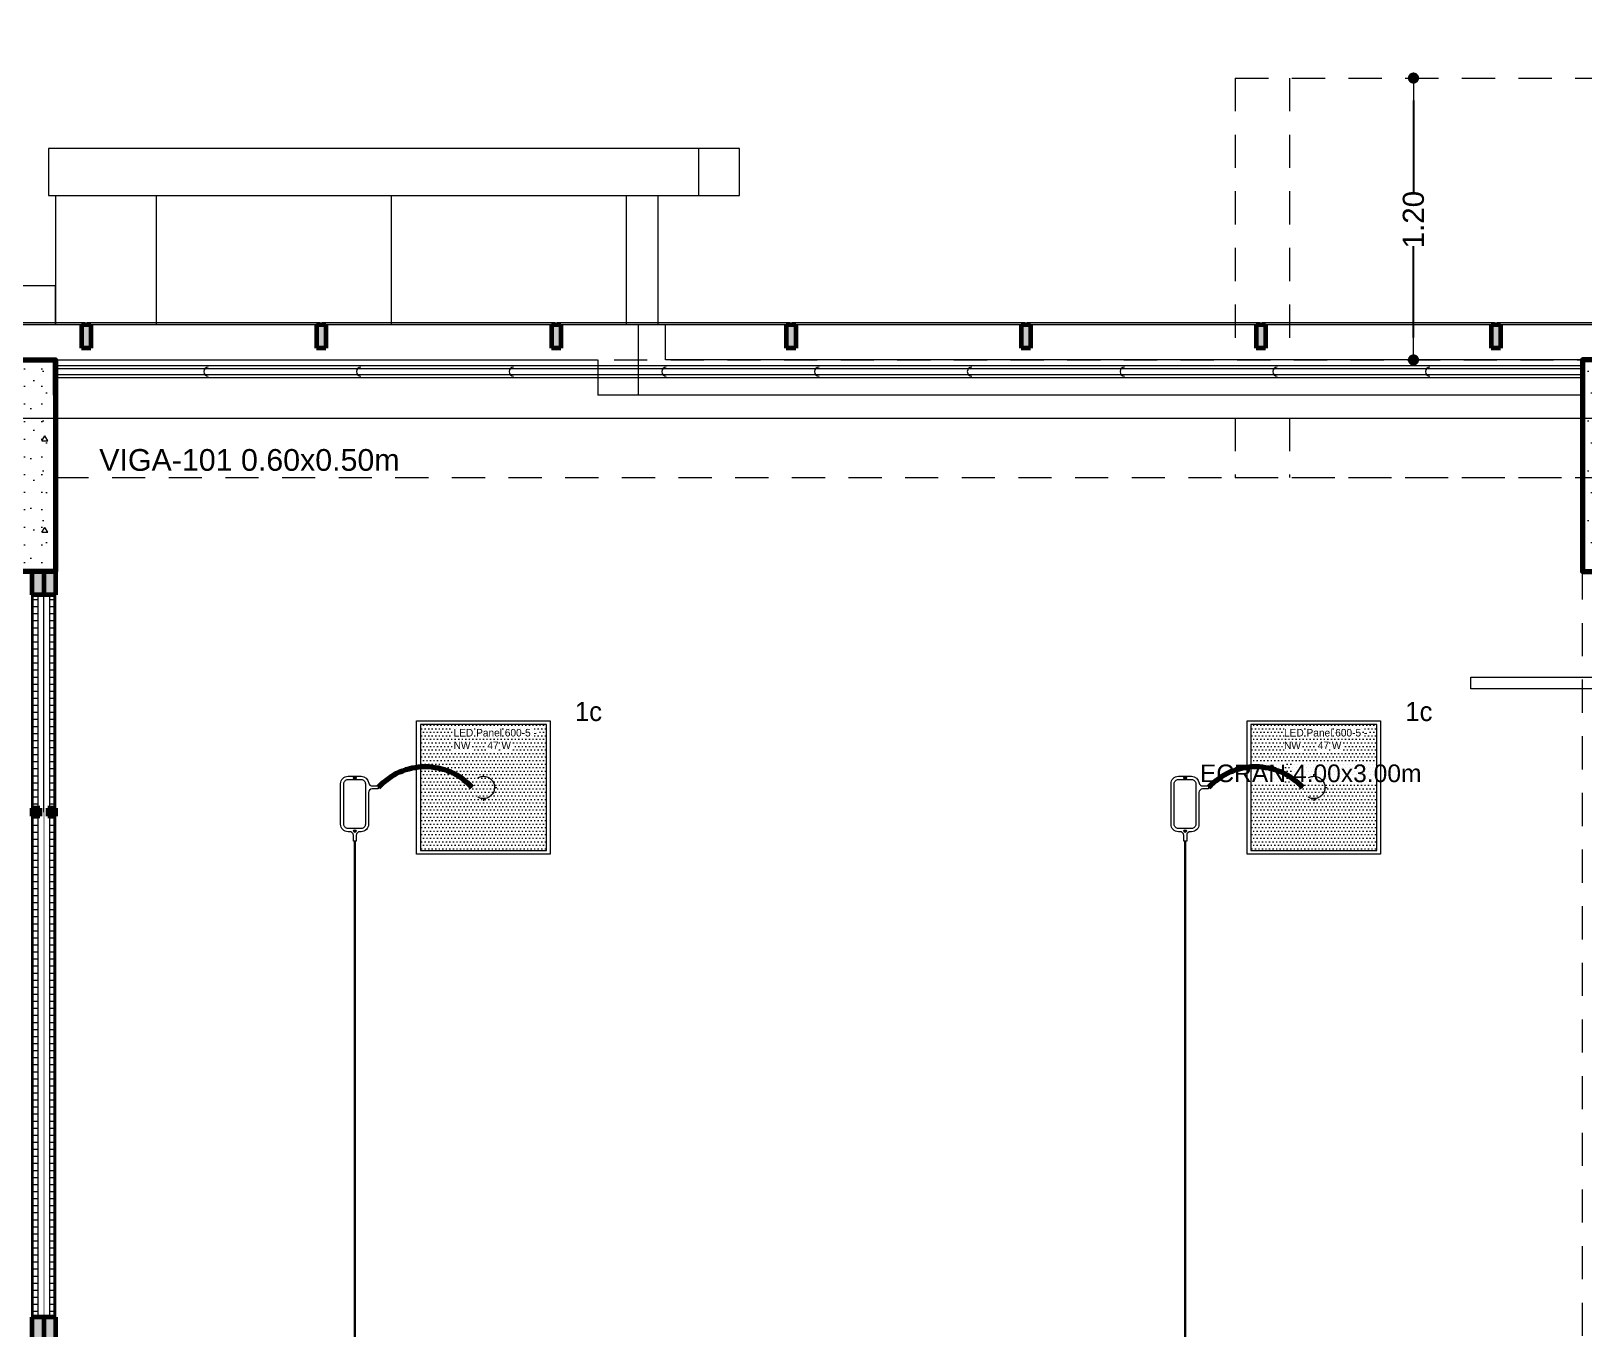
# Model space of a CAD drawing. Header units: inches. Extents: x -38 to 5698, y -33 to 92.
# Drawn here: x 393.47 to 400.08, y 35.77 to 41.3 of the extents above; entities that cross this region are included whole.
import ezdxf
from ezdxf.lldxf.tags import DXFTag

# ---------------------------------------------------------------- set-up
doc = ezdxf.new("R2010")
doc.units = ezdxf.units.IN
doc.header["$MEASUREMENT"] = 0
doc.set_wipeout_variables(frame=1)
doc.header["$PDMODE"] = 1
for name, pattern in [('CONTINUA', [0]), ('DASHED', [0.75, 0.5, -0.25]), ('Hidden Line', [0.195611, 0.141111, -0.0545]), ('HIDDEN2', [0.1875, 0.125, -0.0625]), ('Línea Oculta', [0.195611, 0.141111, -0.0545]), ('Punto & Raya', [0.65, 0.5, -0.075, 0, -0.075]), ('Wipeout_Contour', [1, 0, -1])]:
    doc.linetypes.add(name, pattern=pattern)
for name, color, linetype, lineweight in [('00_IE_Luminarias', 6, 'Continuous', 30), ('ALUMBRADO_CONDUIT', 30, 'CONDUIT1', 30), ('CABLEADO EXT.', 3, 'PVCSUBT', 30), ('Luminarias', 5, 'Continuous', 20), ('Simb_Alumbrado', 140, 'CONTINUA', 30)]:
    doc.layers.add(name, color=color, linetype=linetype, lineweight=lineweight)
for name, color, linetype in [('02 _ ARQ _ ALB _ Ejes Generales', 7, 'Continuous'), ('02 _ ARQ _ ALB _ Muros Interiores', 7, 'Continuous'), ('02 _ ARQ _ EQP _ Mobiliario interior', 7, 'Continuous'), ('02 _ ARQ _ ZON _ Espacio.3D', 7, 'Continuous'), ('08 _ STR _ EXT _ 06 Columnas', 7, 'Continuous'), ('08 _ STR _ EXT _ 07 Losa Aligerada', 7, 'Continuous'), ('08 _ STR _ EXT _ 08 Placas Inclinadas', 7, 'Continuous'), ('08 _ STR _ EXT _ 09 Vigas', 7, 'Continuous'), ('Acabado - Muros', 7, 'Continuous'), ('Dibujo 2D - General', 7, 'Continuous'), ('Estructura - 04 MURO', 7, 'Continuous'), ('Interior - Escaleras & Barandillas', 7, 'Continuous'), ('Notas - Etiquetas', 251, 'Continuous')]:
    doc.layers.add(name, color=color, linetype=linetype)
doc.styles.add('Estilo_Generado_3', font='arial.ttf')
doc.styles.add('Estilo_Generado_4', font='swisse.ttf')
doc.styles.add('{18b73a54-fa43-428c-adcb-c1c7bbdf2c84}', font='Simplex.shx')
tags = doc.linetypes.add('CONDUIT', pattern='A,1.5,-0.210535,["con",{18b73a54-fa43-428c-adcb-c1c7bbdf2c84},S=0.2,R=0,X=0,Y=-0.065594],-0.702384', length=2.412919).pattern_tags.tags
tags[6] = DXFTag(74, 10)
tags = doc.linetypes.add('CONDUIT1', pattern='A,1,-0.19772,["con",{18b73a54-fa43-428c-adcb-c1c7bbdf2c84},S=0.2,R=0,X=0,Y=-0.065594],-0.593642', length=1.791362).pattern_tags.tags
tags[6] = DXFTag(74, 10)
tags = doc.linetypes.add('PVCSUBT', pattern='A,0.6,-0.3,0.6,-0.075691,["PVC",Standard,S=0.2,R=0,X=0,Y=-0.093724],-0.621005', length=2.196696).pattern_tags.tags
tags[10] = DXFTag(74, 10)
doc.dimstyles.new('Estilo_Generado__19', dxfattribs={"dimtxt": 0.09, "dimasz": 0.095, "dimexe": 0.18, "dimexo": 0.0625, "dimgap": 0, "dimtad": 3, "dimzin": 0, "dimdsep": 46, "dimtxsty": 'Estilo_Generado_3', "dimblk": 'ARROWHEAD_11', "dimblk1": 'ARROWHEAD_11', "dimblk2": 'ARROWHEAD_11', "dimcen": 0.09, "dimse1": 1, "dimse2": 1, "dimclrd": 175, "dimclre": 175, "dimclrt": 175, "dimadec": 0, "dimazin": 0, "dimtfac": 1, "dimtdec": 4, "dimtmove": 0, "dimatfit": 3, "dimfxl": 1, "dimtolj": 1, "dimtzin": 0, "dimarcsym": 0})
pattern_1 = [(0, (370.00005, 6e-09), (0, 0.3897114), [0.024375, -0.200625]), (0, (370.11255, 0.19486), (0, 0.3897114), [0.024375, -0.200625]), (60, (370.00005, 6e-09), (-0.3375, 0.1948557), [0.024375, -0.200625]), (60, (370.22505, 6e-09), (-0.3375, 0.1948557), [0.024375, -0.200625]), (120, (370.02442, 6e-09), (0.3375, 0.1948557), [0.024375, -0.200625]), (120, (370.24942, 6e-09), (0.3375, 0.1948557), [0.024375, -0.200625]), (0, (370.00005, 0.0375), (0, 0.075), [0, -0.075, 0, -0.1125]), (45, (370.03755, 0.0375), (-0.05303301, 0.05303301), [0, -0.05625, 0, -0.09375])]
pattern_2 = [(0, (370.000046, 6e-09), (0, 0.030000001), [])]

# ---------------------------------------------------------------- blocks, each defined once
blk = doc.blocks.new('ARROWHEAD_11')
at = {"color": 0, "linetype": 'Continuous', "lineweight": 0}
blk.add_line((0, 0), (-1, 0), dxfattribs=at)
at = {"color": 0, "linetype": 'Continuous', "lineweight": 0, "const_width": 0.25, "flags": 128}
blk.add_lwpolyline([(-0.125, 0, 1), (0.125, 0, 1)], format="xyb", close=True, dxfattribs=at)
blk = doc.blocks.new('*D303')
at = {"color": 175, "linetype": 'Continuous', "lineweight": -2, "transparency": 16777216}
for p, q in [((399.3502, 41.005), (399.3502, 40.6097)), ((399.3502, 39.995), (399.3502, 40.3847))]:
    blk.add_line(p, q, dxfattribs=at)
at = {"layer": 'Defpoints', "color": 0, "linetype": 'Continuous', "lineweight": 40, "transparency": 16777216}
for p in [(398.5919, 41.1), (399.3502, 39.9), (400.07, 39.9)]:
    blk.add_point(p, dxfattribs=at)
at = {"color": 175, "linetype": 'Continuous', "lineweight": -2, "transparency": 16777216, "xscale": 0.095, "yscale": 0.095, "zscale": 0.095}
for p, rotation in [((399.3502, 41.1), 90), ((399.3502, 39.9), 270)]:
    blk.add_blockref('ARROWHEAD_11', p, dxfattribs=dict(at, rotation=rotation))
at = {"color": 175, "linetype": 'Continuous', "lineweight": 13, "transparency": 16777216, "insert": (399.3502, 40.4972), "char_height": 0.09, "attachment_point": 5, "rotation": 90, "style": 'Estilo_Generado_3'}
blk.add_mtext('\\A1;1.20', dxfattribs=at)
blk = doc.blocks.new('*U270')
at = {"layer": 'Luminarias', "linetype": 'DASHED', "lineweight": 0, "ltscale": 0.05}
blk.add_lwpolyline([(0, -0.0045), (0, 0.0045)], dxfattribs=at)
blk = doc.blocks.new('*U271')
at = {"color": 0, "linetype": 'ByBlock', "lineweight": -2, "transparency": 16777216}
for p, rotation in [((-0.05, 0), 90), ((0, -0.05), 180), ((0.05, 0), 269.9999999999999)]:
    blk.add_blockref('*U270', p, dxfattribs=dict(at, rotation=rotation))
blk.add_blockref('*U270', (0, 0.05), dxfattribs=at)
blk = doc.blocks.new('PANEL LED 50W')
at = {"layer": 'Luminarias'}
h = blk.add_hatch(dxfattribs=at)
h.set_pattern_fill('DOTS', color=4, scale=0.009097)
h.set_pattern_definition([(0, (0, -2e-14), (0.0072206, 0.01444116), [0, -0.01444116])])
h.paths.add_polyline_path([(-0.2574, -0.2574), (0.2574, -0.2574), (0.2574, 0.2574), (-0.2574, 0.2574)])
h.paths.add_polyline_path([(-0.1296, 0.0974), (0.1849, 0.0974), (0.1849, 0.2469), (-0.1296, 0.2469)], flags=24)
at = {"layer": 'Luminarias', "color": 4, "lineweight": 0}
for points in [[(-0.2729, 0.2729), (0.2729, 0.2729), (0.2729, -0.2729), (-0.2729, -0.2729)], [(-0.2574, -0.2574), (0.2574, -0.2574), (0.2574, 0.2574), (-0.2574, 0.2574)]]:
    blk.add_lwpolyline(points, close=True, dxfattribs=at)
at = {"layer": 'Luminarias', "color": 4, "linetype": 'DASHED', "lineweight": 0, "ltscale": 0.01}
blk.add_circle((0, 0), 0.0455, dxfattribs=at)
at = {"color": 4}
blk.add_blockref('*U271', (0, 0), dxfattribs=at)
at = {"layer": 'Luminarias', "color": 4, "insert": (-0.1218, 0.2392), "char_height": 0.030929, "width": 0.382855, "attachment_point": 1}
blk.add_mtext('{\\Ftxt|c0;LED Panel 600-5 - NW      47 W}', dxfattribs=at)
blk = doc.blocks.new('lumin 47')
at = {"layer": 'ALUMBRADO_CONDUIT', "xscale": 1.041283452965173, "yscale": 1.041283452965173, "zscale": 1.041283452965173}
blk.add_blockref('PANEL LED 50W', (-76.251, 24.2433), dxfattribs=at)
blk = doc.blocks.new('CAJA OVAL TIPO L')
at = {"layer": 'Simb_Alumbrado', "lineweight": 13}
blk.add_lwpolyline([(-0.0491, -0.079), (-0.0491, -0.0343, -0.380413), (-0.0258, -0.0088), (-0.0258, -0.0088, 0.341426), (-0.0164, 0.0033), (-0.0164, 0.0236), (-0.0063, 0.0236), (-0.0063, 0.0033, 0.414214), (0.0063, -0.0092), (0.1138, -0.0092, -0.414214), (0.1388, -0.0343), (0.1388, -0.0382, 0.414214), (0.1513, -0.0508), (0.1716, -0.0508), (0.1716, -0.0609), (0.1513, -0.0609, 0.414214), (0.1388, -0.0734), (0.1388, -0.079, -0.414214), (0.1138, -0.104), (-0.0241, -0.104, -0.414214), (-0.0491, -0.079, 0.414214)], format="xyb", dxfattribs=at)
for points in [[(-0.0439, -0.0514), (-0.0439, -0.0602)], [(0.1367, -0.0514), (0.1367, -0.0602)], [(-0.0483, -0.0558), (-0.0395, -0.0558)], [(0.1323, -0.0558), (0.1411, -0.0558)]]:
    blk.add_lwpolyline(points, dxfattribs=at)
blk.add_lwpolyline([(-0.0241, -0.0199), (0.1138, -0.0199, -0.414214), (0.1282, -0.0343), (0.1282, -0.079, -0.414214), (0.1138, -0.0934), (-0.0241, -0.0934, -0.414214), (-0.0384, -0.079), (-0.0384, -0.0343, -0.414214)], format="xyb", close=True, dxfattribs=at)
for centre in [(-0.0439, -0.0558), (0.1367, -0.0558)]:
    blk.add_circle(centre, 0.00438, dxfattribs=at)

msp = doc.modelspace()

# ---------------------------------------------------------------- hatches: boundary and pattern name
at = {"layer": 'Acabado - Muros', "linetype": 'Continuous', "lineweight": 9}
for points in [[(397.6957, 40.06), (396.7057, 40.06), (396.7057, 40.05), (397.6957, 40.05)], [(398.6957, 40.06), (397.7057, 40.06), (397.7057, 40.05), (398.6957, 40.05)], [(399.6957, 40.06), (398.7057, 40.06), (398.7057, 40.05), (399.6957, 40.05)], [(400.4106, 40.06), (399.7057, 40.06), (399.7057, 40.05), (400.4106, 40.05)]]:
    msp.add_hatch(color=250, dxfattribs=at).paths.add_polyline_path(points)
at = {"layer": 'Acabado - Muros', "linetype": 'Continuous', "lineweight": 0}
for points in [[(396.7207, 39.95), (396.7207, 40.05), (396.6807, 40.05), (396.6807, 39.95)], [(397.7207, 39.95), (397.7207, 40.05), (397.6807, 40.05), (397.6807, 39.95)], [(398.7207, 39.95), (398.7207, 40.05), (398.6807, 40.05), (398.6807, 39.95)], [(399.7207, 39.95), (399.7207, 40.05), (399.6807, 40.05), (399.6807, 39.95)]]:
    msp.add_hatch(color=254, dxfattribs=at).paths.add_polyline_path(points)

# ---------------------------------------------------------------- linework, layer by layer
at = {"layer": '02 _ ARQ _ ALB _ Ejes Generales', "color": 251, "linetype": 'Punto & Raya', "lineweight": 13}
msp.add_line((425.57, 39.65), (374.8454, 39.65), dxfattribs=at)
at = {"layer": '02 _ ARQ _ EQP _ Mobiliario interior', "color": 175, "linetype": 'Continuous', "lineweight": 13, "flags": 128}
msp.add_lwpolyline([(403.5948, 38.4996), (399.5948, 38.4993), (399.5948, 38.5493), (403.5948, 38.5496)], close=True, dxfattribs=at)
at = {"layer": '02 _ ARQ _ ZON _ Espacio.3D', "color": 254, "linetype": 'Continuous', "lineweight": 0, "flags": 128}
for points in [[(390.02, 29.75), (393.07, 29.75), (393.07, 30.8002), (393.5201, 30.8001), (393.5201, 39), (393.07, 39), (393.07, 39.4), (392.67, 39.4), (392.67, 39.7678), (386.9699, 39.7678), (386.9699, 39.4), (386.57, 39.4), (386.5699, 39), (386.0699, 39), (386.0699, 39.9), (381.27, 39.9), (381.2701, 39.4), (379.57, 39.4), (379.57, 37.7), (379.22, 37.7), (379.22, 33.67), (378.37, 33.67), (378.37, 29.7)], [(400.57, 39), (400.07, 39), (400.07, 39.65), (393.57, 39.65), (393.57, 30.2), (394.17, 30.1999), (394.17, 29.7499), (400.07, 29.75), (400.07, 30.6), (400.57, 30.6)]]:
    msp.add_lwpolyline(points, dxfattribs=at)
at = {"layer": '08 _ STR _ EXT _ 08 Placas Inclinadas', "color": 251, "linetype": 'Línea Oculta', "lineweight": 13}
msp.add_line((398.8228, 41.1), (398.8228, 39.4), dxfattribs=at)
at = {"layer": '08 _ STR _ EXT _ 08 Placas Inclinadas', "color": 251, "linetype": 'Línea Oculta', "lineweight": 13, "flags": 128}
for points in [[(398.5919, 41.1), (400.4394, 41.1)], [(398.5919, 41.1), (398.5919, 39.4)], [(398.5919, 39.4), (400.4394, 39.4)]]:
    msp.add_lwpolyline(points, dxfattribs=at)
at = {"layer": '08 _ STR _ EXT _ 09 Vigas', "color": 251, "linetype": 'Hidden Line', "lineweight": 13}
for p, q in [((393.57, 30.2), (393.57, 39.4)), ((393.57, 39.4), (400.07, 39.4)), ((400.07, 30.2), (400.07, 39.4))]:
    msp.add_line(p, q, dxfattribs=at)
at = {"layer": 'Acabado - Muros', "color": 7, "linetype": 'Continuous', "lineweight": 60}
for p, q in [((396.7207, 40.05), (396.6807, 40.05)), ((396.6807, 40.05), (396.6807, 39.95)), ((396.7207, 40.05), (396.7207, 39.95)), ((397.7207, 40.05), (397.6807, 40.05)), ((397.6807, 40.05), (397.6807, 39.95)), ((397.7207, 40.05), (397.7207, 39.95)), ((398.6807, 40.05), (398.6807, 39.95)), ((398.7207, 40.05), (398.6807, 40.05)), ((398.7207, 40.05), (398.7207, 39.95)), ((399.6807, 40.05), (399.6807, 39.95)), ((399.7207, 40.05), (399.6807, 40.05)), ((399.7207, 40.05), (399.7207, 39.95)), ((396.7207, 39.95), (396.6807, 39.95)), ((397.7207, 39.95), (397.6807, 39.95)), ((398.7207, 39.95), (398.6807, 39.95)), ((399.7207, 39.95), (399.6807, 39.95)), ((393.57, 39), (393.47, 39))]:
    msp.add_line(p, q, dxfattribs=at)
at = {"layer": 'Acabado - Muros', "color": 7, "linetype": 'Continuous', "lineweight": 13, "flags": 128}
for points in [[(397.6957, 40.06), (397.6957, 40.05), (396.7057, 40.05), (396.7057, 40.06)], [(398.6957, 40.06), (398.6957, 40.05), (397.7057, 40.05), (397.7057, 40.06)], [(399.6957, 40.06), (399.6957, 40.05), (398.7057, 40.05), (398.7057, 40.06)], [(400.4106, 40.06), (400.4106, 40.05), (399.7057, 40.05), (399.7057, 40.06)]]:
    msp.add_lwpolyline(points, close=True, dxfattribs=at)
at = {"layer": 'ALUMBRADO_CONDUIT', "color": 30, "lineweight": 30, "ltscale": 0.4, "true_color": 0xf26722}
for p, q in [((394.8443, 37.8506), (394.8443, 34.8978)), ((398.3787, 37.8506), (398.3787, 34.8978))]:
    msp.add_line(p, q, dxfattribs=at)
at = {"layer": 'CABLEADO EXT.', "color": 3, "lineweight": 80}
for centre in [(395.1441, 37.8946), (398.6785, 37.8946)]:
    msp.add_arc(centre, 0.2729, 42.80002, 137.19998, dxfattribs=at)
at = {"layer": 'Estructura - 04 MURO', "color": 7, "linetype": 'Continuous', "lineweight": 13}
msp.add_line((393.57, 39.75), (393.57, 39.75), dxfattribs=at)

# ---------------------------------------------------------------- block references
for p in [(471.6426, 13.8367), (475.1771, 13.8367)]:
    msp.add_blockref('lumin 47', p)
at = {"layer": 'ALUMBRADO_CONDUIT', "linetype": 'CONDUIT', "lineweight": 30, "xscale": 1.253906979044094, "yscale": 1.253906979044094, "zscale": 1.253906979044094, "rotation": 270}
for p in [(394.9143, 38.0658), (398.4487, 38.0658)]:
    msp.add_blockref('CAJA OVAL TIPO L', p, dxfattribs=at)

# ---------------------------------------------------------------- texts
at = {"layer": '00_IE_Luminarias', "color": 6, "linetype": 'HIDDEN2'}
for p in [(395.781, 38.3627), (399.3155, 38.3627)]:
    msp.add_text('1c', height=0.08174, dxfattribs=at).set_placement(p)
at = {"layer": 'Notas - Etiquetas', "color": 8, "linetype": 'Continuous', "lineweight": 13, "insert": (393.7565, 39.4267), "char_height": 0.0925, "attachment_point": 7, "style": 'Estilo_Generado_4'}
msp.add_mtext('\\A1;{\\pql;\\fSwis721 Ex BT|b0|i0|c0|p34;VIGA-101\\fSwis721 Ex BT|b0|i0|c0|p34; \\fSwis721 Ex BT|b0|i0|c0|p34;0.60\\fSwis721 Ex BT|b0|i0|c0|p34;x\\fSwis721 Ex BT|b0|i0|c0|p34;0.50\\fSwis721 Ex BT|b0|i0|c0|p34;m}', dxfattribs=at)
at = {"layer": 'Notas - Etiquetas', "color": 8, "linetype": 'Continuous', "lineweight": 35, "insert": (398.4412, 38.1396), "char_height": 0.075, "attachment_point": 4, "style": 'Estilo_Generado_4'}
msp.add_mtext('\\A1;{\\pql;\\fSwis721 Ex BT|b0|i0|c0|p34;ECRAN 4.00x3.00m}', dxfattribs=at)

# ---------------------------------------------------------------- wipeouts: each hides what was drawn before it
at = {"color": 254, "linetype": 'Wipeout_Contour', "lineweight": 0, "ltscale": 12965.354702}
msp.add_wipeout([(396.1353, 40.6), (393.57, 40.6), (393.57, 39.9), (396.1353, 39.9)], dxfattribs=at).dxf.layer = 'Dibujo 2D - General'

# ---------------------------------------------------------------- next in the draw order: hatches: boundary and pattern name
at = {"layer": 'Dibujo 2D - General', "linetype": 'Continuous', "lineweight": 13}
h = msp.add_hatch(dxfattribs=at)
h.set_pattern_fill('CEMENTO_PULIDO_Y_BRUÑADO_FA', color=251, style=0, pattern_type=2)
h.set_pattern_definition([(0, (370, 6e-09), (0, 1), []), (90, (370, 6e-09), (-1, 0), [])])
h.paths.add_polyline_path([(396.1353, 40.6), (393.57, 40.6), (393.57, 39.9), (396.1353, 39.9)])

# ---------------------------------------------------------------- next in the draw order: linework, layer by layer
at = {"layer": '08 _ STR _ EXT _ 07 Losa Aligerada', "color": 254, "linetype": 'Continuous', "lineweight": 18, "flags": 128}
msp.add_lwpolyline([(401.2188, 39.9), (396.1353, 39.9), (396.1353, 40.6), (396.4817, 40.6), (396.4817, 40.8), (393.57, 40.8), (393.57, 39.9), (392.5701, 39.9), (392.5701, 43), (387.0701, 43), (387.0701, 39.9), (386.0699, 39.9), (386.0699, 40.8), (381.1201, 40.8), (381.1201, 40.95), (378.0201, 40.95), (378.0201, 37.85), (379.07, 37.85), (379.07, 33.82), (378.17, 33.82), (378.17, 6.3)], dxfattribs=at)
at = {"layer": 'Dibujo 2D - General', "color": 251, "linetype": 'Continuous', "lineweight": 13, "flags": 128}
msp.add_lwpolyline([(396.1353, 40.6), (393.57, 40.6), (393.57, 39.9), (396.1353, 39.9)], close=True, dxfattribs=at)

# ---------------------------------------------------------------- next in the draw order: wipeouts: each hides what was drawn before it
at = {"color": 254, "linetype": 'Wipeout_Contour', "lineweight": 0, "ltscale": 9728.22595}
msp.add_wipeout([(396.0516, 40.05), (396.0516, 39.99), (396.1671, 40.05)], dxfattribs=at).dxf.layer = '02 _ ARQ _ ALB _ Muros Interiores'
at = {"color": 254, "linetype": 'Wipeout_Contour', "lineweight": 0, "ltscale": 12974.790648}
msp.add_wipeout([(396.1671, 39.75), (398.2671, 39.75), (398.2671, 39.9), (396.1671, 39.9)], dxfattribs=at).dxf.layer = '02 _ ARQ _ ALB _ Muros Interiores'
at = {"color": 254, "linetype": 'Wipeout_Contour', "lineweight": 0, "ltscale": 9729.082625}
msp.add_wipeout([(396.3085, 40.8), (396.3085, 40.7571), (396.4817, 40.8)], dxfattribs=at).dxf.layer = '08 _ STR _ EXT _ 08 Placas Inclinadas'
at = {"color": 254, "linetype": 'Wipeout_Contour', "lineweight": 0, "ltscale": 12957.903041}
msp.add_wipeout([(393.57, 40.216), (392.42, 40.216), (392.42, 39.9749), (393.4624, 39.9749)], dxfattribs=at).dxf.layer = '08 _ STR _ EXT _ 08 Placas Inclinadas'
at = {"color": 254, "linetype": 'Wipeout_Contour', "lineweight": 0, "ltscale": 19440.288181}
msp.add_wipeout([(393.52, 37.9748), (393.52, 35.8248), (393.57, 35.8248), (393.57, 37.9583), (393.537, 37.9583), (393.537, 37.9748)], dxfattribs=at).dxf.layer = 'Acabado - Muros'

# ---------------------------------------------------------------- next in the draw order: linework, layer by layer
at = {"layer": 'Interior - Escaleras & Barandillas', "color": 161, "linetype": 'Continuous', "lineweight": 13, "flags": 128}
for points in [[(396.82, 39.8688, 1), (396.82, 39.8313)], [(397.47, 39.8688, 1), (397.47, 39.8313)], [(398.12, 39.8688, 1), (398.12, 39.8313)]]:
    msp.add_lwpolyline(points, format="xyb", dxfattribs=at)

# ---------------------------------------------------------------- next in the draw order: wipeouts: each hides what was drawn before it
at = {"color": 254, "linetype": 'Wipeout_Contour', "lineweight": 0, "ltscale": 12982.59599}
msp.add_wipeout([(398.2671, 39.75), (400.07, 39.75), (400.07, 39.9), (398.2671, 39.9)], dxfattribs=at).dxf.layer = '02 _ ARQ _ ALB _ Muros Interiores'
at = {"color": 254, "linetype": 'Wipeout_Contour', "lineweight": 0, "ltscale": 12969.941687}
msp.add_wipeout([(395.6734, 40.6), (396.3085, 40.7571), (396.3085, 40.8), (395.6734, 40.8)], dxfattribs=at).dxf.layer = '08 _ STR _ EXT _ 08 Placas Inclinadas'
at = {"color": 254, "linetype": 'Wipeout_Contour', "lineweight": 0, "ltscale": 9719.512145}
msp.add_wipeout([(393.57, 40.216), (393.429, 39.9), (393.57, 39.9)], dxfattribs=at).dxf.layer = '08 _ STR _ EXT _ 08 Placas Inclinadas'
at = {"color": 254, "linetype": 'Wipeout_Contour', "lineweight": 0, "ltscale": 19440.337085}
msp.add_wipeout([(393.52, 38.9), (393.52, 37.9748), (393.537, 37.9748), (393.537, 37.9913), (393.57, 37.9913), (393.57, 38.9)], dxfattribs=at).dxf.layer = 'Acabado - Muros'

# ---------------------------------------------------------------- next in the draw order: hatches: boundary and pattern name
at = {"layer": '08 _ STR _ EXT _ 06 Columnas', "linetype": 'Continuous', "lineweight": 9}
h = msp.add_hatch(dxfattribs=at)
h.set_pattern_fill('HORMIGÓN_EN_MASA_0002', style=0, pattern_type=2)
h.set_pattern_definition(pattern_1)
h.paths.add_polyline_path([(400.4394, 39.9), (400.07, 39.9), (400.07, 39), (400.57, 39), (400.57, 39.4), (400.97, 39.4), (400.97, 39.9), (400.6704, 39.9), (400.6704, 39.4), (400.4394, 39.4)])

# ---------------------------------------------------------------- next in the draw order: linework, layer by layer
at = {"layer": '08 _ STR _ EXT _ 06 Columnas', "color": 7, "linetype": 'Continuous', "lineweight": 80, "flags": 128}
msp.add_lwpolyline([(400.4394, 39.9), (400.07, 39.9), (400.07, 39), (400.57, 39), (400.57, 39.4), (400.97, 39.4), (400.97, 39.9), (400.6704, 39.9)], dxfattribs=at)
at = {"layer": '08 _ STR _ EXT _ 08 Placas Inclinadas', "color": 7, "linetype": 'Continuous', "lineweight": 13}
msp.add_line((393.57, 40.216), (386.0699, 40.216), dxfattribs=at)
at = {"layer": '08 _ STR _ EXT _ 08 Placas Inclinadas', "color": 7, "linetype": 'Continuous', "lineweight": 13, "flags": 128}
msp.add_lwpolyline([(393.57, 40.05), (393.57, 40.216)], dxfattribs=at)
at = {"layer": 'Acabado - Muros', "color": 251, "linetype": 'Continuous', "lineweight": 13, "flags": 128}
for points in [[(393.57, 37.9913), (393.57, 38.9)], [(393.52, 35.8248), (393.52, 37.9748)], [(393.57, 35.8248), (393.57, 37.9583)]]:
    msp.add_lwpolyline(points, dxfattribs=at)
at = {"layer": 'Estructura - 04 MURO', "color": 7, "linetype": 'Continuous', "lineweight": 80}
msp.add_line((393.57, 39.75), (393.57, 39.9), dxfattribs=at)
at = {"layer": 'Interior - Escaleras & Barandillas', "color": 161, "linetype": 'Continuous', "lineweight": 13, "flags": 128}
for points in [[(398.77, 39.8688, 1), (398.77, 39.8313)], [(399.42, 39.8688, 1), (399.42, 39.8313)]]:
    msp.add_lwpolyline(points, format="xyb", dxfattribs=at)

# ---------------------------------------------------------------- next in the draw order: dimensions: what is measured, and where the dimension line sits
at = {"color": 175, "linetype": 'Continuous', "lineweight": 13}
dim = msp.add_linear_dim(base=(399.3502, 39.9), p1=(398.5919, 41.1), p2=(400.07, 39.9), angle=270, dimstyle='Estilo_Generado__19', dxfattribs=at)
dim.commit()
dim.dimension.update_dxf_attribs({"geometry": '*D303', "text_midpoint": (399.3502, 40.4972), "dimtype": 160, "text_rotation": 90})

# ---------------------------------------------------------------- next in the draw order: wipeouts: each hides what was drawn before it
at = {"color": 254, "linetype": 'Wipeout_Contour', "lineweight": 0, "ltscale": 12971.543078}
msp.add_wipeout([(396.4817, 40.6), (396.4817, 40.8), (396.3085, 40.7571), (396.3085, 40.6)], dxfattribs=at).dxf.layer = '08 _ STR _ EXT _ 08 Placas Inclinadas'

# ---------------------------------------------------------------- next in the draw order: linework, layer by layer
at = {"layer": '08 _ STR _ EXT _ 08 Placas Inclinadas', "color": 7, "linetype": 'Continuous', "lineweight": 13, "flags": 128}
msp.add_lwpolyline([(396.4817, 40.6), (396.4817, 40.8)], dxfattribs=at)

# ---------------------------------------------------------------- next in the draw order: wipeouts: each hides what was drawn before it
at = {"color": 254, "linetype": 'Wipeout_Contour', "lineweight": 0, "ltscale": 12964.82729}
msp.add_wipeout([(395.8784, 40.05), (393.57, 40.05), (393.57, 39.9), (395.8784, 39.9)], dxfattribs=at).dxf.layer = '02 _ ARQ _ ALB _ Muros Interiores'
at = {"color": 254, "linetype": 'Wipeout_Contour', "lineweight": 0, "ltscale": 9727.256887}
msp.add_wipeout([(396.3085, 40.6), (396.3085, 40.7571), (395.6734, 40.6)], dxfattribs=at).dxf.layer = '08 _ STR _ EXT _ 08 Placas Inclinadas'
at = {"color": 254, "linetype": 'Wipeout_Contour', "lineweight": 0, "ltscale": 12960.005332}
msp.add_wipeout([(393.565, 37.9583), (393.545, 37.9583), (393.545, 35.8248), (393.565, 35.8248)], dxfattribs=at).dxf.layer = 'Acabado - Muros'

# ---------------------------------------------------------------- next in the draw order: hatches: boundary and pattern name
at = {"layer": '08 _ STR _ EXT _ 06 Columnas', "linetype": 'Continuous', "lineweight": 9}
h = msp.add_hatch(dxfattribs=at)
h.set_pattern_fill('HORMIGÓN_EN_MASA_0002', style=0, pattern_type=2)
h.set_pattern_definition(pattern_1)
h.paths.add_polyline_path([(392.67, 39.9), (392.67, 39.4), (393.07, 39.4), (393.07, 39), (393.57, 39), (393.57, 39.9)])
at = {"layer": 'Acabado - Muros', "linetype": 'Continuous', "lineweight": 9}
for points in [[(393.6957, 40.06), (392.7057, 40.06), (392.7057, 40.05), (393.6957, 40.05)], [(394.6957, 40.06), (393.7057, 40.06), (393.7057, 40.05), (394.6957, 40.05)], [(395.6957, 40.06), (394.7057, 40.06), (394.7057, 40.05), (395.6957, 40.05)]]:
    msp.add_hatch(color=250, dxfattribs=at).paths.add_polyline_path(points)
at = {"layer": 'Acabado - Muros', "linetype": 'Continuous', "lineweight": 0}
for points in [[(393.7207, 39.95), (393.7207, 40.05), (393.6807, 40.05), (393.6807, 39.95)], [(394.7207, 39.95), (394.7207, 40.05), (394.6807, 40.05), (394.6807, 39.95)], [(395.7207, 39.95), (395.7207, 40.05), (395.6807, 40.05), (395.6807, 39.95)], [(393.52, 35.8248), (393.52, 35.7248), (393.57, 35.7248), (393.57, 35.8248)]]:
    msp.add_hatch(color=254, dxfattribs=at).paths.add_polyline_path(points)
h = msp.add_hatch(dxfattribs=at)
h.set_pattern_fill('CONTRACHAPADO_0002', color=254, style=0, pattern_type=2)
h.set_pattern_definition(pattern_2)
h.paths.add_polyline_path([(393.565, 37.9583), (393.545, 37.9583), (393.545, 35.8248), (393.565, 35.8248)])

# ---------------------------------------------------------------- next in the draw order: linework, layer by layer
at = {"layer": '02 _ ARQ _ ALB _ Muros Interiores', "color": 7, "linetype": 'Continuous', "lineweight": 13, "flags": 128}
msp.add_lwpolyline([(393.57, 39.9), (395.8784, 39.9)], dxfattribs=at)
at = {"layer": '08 _ STR _ EXT _ 06 Columnas', "color": 7, "linetype": 'Continuous', "lineweight": 80, "flags": 128}
msp.add_lwpolyline([(392.67, 39.9), (393.57, 39.9), (393.57, 39), (393.07, 39), (393.07, 39.4), (392.67, 39.4)], close=True, dxfattribs=at)
at = {"layer": '08 _ STR _ EXT _ 08 Placas Inclinadas', "color": 7, "linetype": 'Continuous', "lineweight": 13}
msp.add_line((396.3085, 40.6), (396.3085, 40.8), dxfattribs=at)
at = {"layer": 'Acabado - Muros', "color": 7, "linetype": 'Continuous', "lineweight": 60}
for p, q in [((393.7207, 40.05), (393.6807, 40.05)), ((393.6807, 40.05), (393.6807, 39.95)), ((393.7207, 40.05), (393.7207, 39.95)), ((394.7207, 40.05), (394.6807, 40.05)), ((394.6807, 40.05), (394.6807, 39.95)), ((394.7207, 40.05), (394.7207, 39.95)), ((395.6807, 40.05), (395.6807, 39.95)), ((395.7207, 40.05), (395.6807, 40.05)), ((395.7207, 40.05), (395.7207, 39.95)), ((393.7207, 39.95), (393.6807, 39.95)), ((394.7207, 39.95), (394.6807, 39.95)), ((395.7207, 39.95), (395.6807, 39.95)), ((393.52, 35.8248), (393.52, 35.7248)), ((393.57, 35.8248), (393.57, 35.7248))]:
    msp.add_line(p, q, dxfattribs=at)
at = {"layer": 'Acabado - Muros', "color": 7, "linetype": 'Continuous', "lineweight": 13, "flags": 128}
for points in [[(393.6957, 40.06), (393.6957, 40.05), (392.7057, 40.05), (392.7057, 40.06)], [(394.6957, 40.06), (394.6957, 40.05), (393.7057, 40.05), (393.7057, 40.06)], [(395.6957, 40.06), (395.6957, 40.05), (394.7057, 40.05), (394.7057, 40.06)], [(393.565, 37.9583), (393.545, 37.9583), (393.545, 35.8248), (393.565, 35.8248)]]:
    msp.add_lwpolyline(points, close=True, dxfattribs=at)
at = {"layer": 'Interior - Escaleras & Barandillas', "color": 161, "linetype": 'Continuous', "lineweight": 13, "flags": 128}
for points in [[(394.22, 39.8688, 1), (394.22, 39.8313)], [(394.87, 39.8688, 1), (394.87, 39.8313)], [(395.52, 39.8688, 1), (395.52, 39.8313)]]:
    msp.add_lwpolyline(points, format="xyb", dxfattribs=at)

# ---------------------------------------------------------------- next in the draw order: wipeouts: each hides what was drawn before it
at = {"color": 254, "linetype": 'Wipeout_Contour', "lineweight": 0, "ltscale": 12964.395618}
msp.add_wipeout([(395.6734, 40.8), (393.5411, 40.8), (393.5411, 40.6), (395.6734, 40.6)], dxfattribs=at).dxf.layer = '08 _ STR _ EXT _ 08 Placas Inclinadas'

# ---------------------------------------------------------------- next in the draw order: linework, layer by layer
at = {"layer": '08 _ STR _ EXT _ 08 Placas Inclinadas', "color": 7, "linetype": 'Continuous', "lineweight": 13}
msp.add_line((396.4817, 40.8), (393.5411, 40.8), dxfattribs=at)
at = {"layer": '08 _ STR _ EXT _ 08 Placas Inclinadas', "color": 7, "linetype": 'Continuous', "lineweight": 13, "flags": 128}
for points in [[(393.5411, 40.8), (393.5411, 40.6)], [(393.5411, 40.6), (396.4817, 40.6)]]:
    msp.add_lwpolyline(points, dxfattribs=at)

# ---------------------------------------------------------------- next in the draw order: wipeouts: each hides what was drawn before it
at = {"color": 254, "linetype": 'Wipeout_Contour', "lineweight": 0, "ltscale": 12969.798521}
msp.add_wipeout([(395.8784, 39.9), (396.0516, 39.99), (396.0516, 40.05), (395.8784, 40.05)], dxfattribs=at).dxf.layer = '02 _ ARQ _ ALB _ Muros Interiores'
at = {"color": 254, "linetype": 'Wipeout_Contour', "lineweight": 0, "ltscale": 12960.077036}
msp.add_wipeout([(393.565, 38.9), (393.545, 38.9), (393.545, 37.9913), (393.565, 37.9913)], dxfattribs=at).dxf.layer = 'Acabado - Muros'

# ---------------------------------------------------------------- next in the draw order: hatches: boundary and pattern name
at = {"layer": 'Acabado - Muros', "linetype": 'Continuous', "lineweight": 0}
for points in [[(393.57, 38.9), (393.57, 39), (393.52, 39), (393.52, 38.9)], [(393.537, 37.9913), (393.537, 37.9583), (393.57, 37.9583), (393.57, 37.9913)]]:
    msp.add_hatch(color=254, dxfattribs=at).paths.add_polyline_path(points)
h = msp.add_hatch(dxfattribs=at)
h.set_pattern_fill('CONTRACHAPADO_0002', color=254, style=0, pattern_type=2)
h.set_pattern_definition(pattern_2)
h.paths.add_polyline_path([(393.565, 38.9), (393.545, 38.9), (393.545, 37.9913), (393.565, 37.9913)])

# ---------------------------------------------------------------- next in the draw order: linework, layer by layer
at = {"layer": 'Acabado - Muros', "color": 7, "linetype": 'Continuous', "lineweight": 60}
for p, q in [((393.57, 39), (393.57, 38.9)), ((393.537, 37.9913), (393.537, 37.9583)), ((393.57, 37.9913), (393.537, 37.9913)), ((393.57, 37.9583), (393.537, 37.9583)), ((393.57, 37.9913), (393.57, 37.9583))]:
    msp.add_line(p, q, dxfattribs=at)
at = {"layer": 'Acabado - Muros', "color": 7, "linetype": 'Continuous', "lineweight": 13, "flags": 128}
msp.add_lwpolyline([(393.565, 38.9), (393.545, 38.9), (393.545, 37.9913), (393.565, 37.9913)], close=True, dxfattribs=at)

# ---------------------------------------------------------------- next in the draw order: wipeouts: each hides what was drawn before it
at = {"color": 254, "linetype": 'Wipeout_Contour', "lineweight": 0, "ltscale": 12970.360446}
msp.add_wipeout([(396.1671, 39.75), (396.1671, 40.05), (396.0516, 39.99), (396.0516, 39.75)], dxfattribs=at).dxf.layer = '02 _ ARQ _ ALB _ Muros Interiores'

# ---------------------------------------------------------------- next in the draw order: hatches: boundary and pattern name
at = {"layer": 'Acabado - Muros', "linetype": 'Continuous', "lineweight": 9}
msp.add_hatch(color=250, dxfattribs=at).paths.add_polyline_path([(396.6957, 40.06), (395.7057, 40.06), (395.7057, 40.05), (396.6957, 40.05)])

# ---------------------------------------------------------------- next in the draw order: linework, layer by layer
at = {"layer": '02 _ ARQ _ ALB _ Muros Interiores', "color": 7, "linetype": 'Continuous', "lineweight": 13}
for p, q in [((396.1671, 40.05), (393.57, 40.05)), ((400.07, 39.9), (396.1671, 39.9))]:
    msp.add_line(p, q, dxfattribs=at)
at = {"layer": '02 _ ARQ _ ALB _ Muros Interiores', "color": 7, "linetype": 'Continuous', "lineweight": 13, "flags": 128}
msp.add_lwpolyline([(396.1671, 39.9), (396.1671, 40.05)], dxfattribs=at)
at = {"layer": 'Acabado - Muros', "color": 7, "linetype": 'Continuous', "lineweight": 13, "flags": 128}
msp.add_lwpolyline([(396.6957, 40.06), (396.6957, 40.05), (395.7057, 40.05), (395.7057, 40.06)], close=True, dxfattribs=at)
at = {"layer": 'Interior - Escaleras & Barandillas', "color": 161, "linetype": 'Continuous', "lineweight": 13, "flags": 128}
msp.add_lwpolyline([(396.17, 39.8688, 1), (396.17, 39.8313)], format="xyb", dxfattribs=at)

# ---------------------------------------------------------------- next in the draw order: wipeouts: each hides what was drawn before it
at = {"color": 254, "linetype": 'Wipeout_Contour', "lineweight": 0, "ltscale": 12969.782667}
msp.add_wipeout([(395.8784, 39.9), (395.8784, 39.75), (396.0516, 39.75), (396.0516, 39.9)], dxfattribs=at).dxf.layer = '02 _ ARQ _ ALB _ Muros Interiores'
at = {"color": 254, "linetype": 'Wipeout_Contour', "lineweight": 0, "ltscale": 19439.380254}
msp.add_wipeout([(393.47, 37.9583), (393.47, 35.8248), (393.52, 35.8248), (393.52, 37.9748), (393.503, 37.9748), (393.503, 37.9583)], dxfattribs=at).dxf.layer = 'Acabado - Muros'

# ---------------------------------------------------------------- next in the draw order: linework, layer by layer
at = {"layer": '02 _ ARQ _ ALB _ Muros Interiores', "color": 7, "linetype": 'Continuous', "lineweight": 13}
msp.add_line((400.07, 39.75), (395.8784, 39.75), dxfattribs=at)
at = {"layer": 'Interior - Escaleras & Barandillas', "color": 161, "linetype": 'Continuous', "lineweight": 13, "flags": 128}
for points in [[(400.07, 39.8625), (393.57, 39.8625)], [(393.57, 39.8375), (400.07, 39.8375)]]:
    msp.add_lwpolyline(points, dxfattribs=at)

# ---------------------------------------------------------------- next in the draw order: wipeouts: each hides what was drawn before it
at = {"color": 254, "linetype": 'Wipeout_Contour', "lineweight": 0, "ltscale": 9726.921341}
msp.add_wipeout([(396.0516, 39.99), (395.8784, 39.9), (396.0516, 39.9)], dxfattribs=at).dxf.layer = '02 _ ARQ _ ALB _ Muros Interiores'
at = {"color": 254, "linetype": 'Wipeout_Contour', "lineweight": 0, "ltscale": 19439.429126}
msp.add_wipeout([(393.47, 38.9), (393.47, 37.9913), (393.503, 37.9913), (393.503, 37.9748), (393.52, 37.9748), (393.52, 38.9)], dxfattribs=at).dxf.layer = 'Acabado - Muros'

# ---------------------------------------------------------------- next in the draw order: linework, layer by layer
at = {"layer": '02 _ ARQ _ ALB _ Muros Interiores', "color": 7, "linetype": 'Continuous', "lineweight": 13}
msp.add_line((396.0516, 39.75), (396.0516, 40.05), dxfattribs=at)
at = {"layer": '02 _ ARQ _ ALB _ Muros Interiores', "color": 7, "linetype": 'Continuous', "lineweight": 13, "flags": 128}
msp.add_lwpolyline([(395.8784, 39.9), (395.8784, 39.75)], dxfattribs=at)
at = {"layer": '08 _ STR _ EXT _ 09 Vigas', "color": 251, "linetype": 'Hidden Line', "lineweight": 13}
msp.add_line((379.07, 39.9), (421.57, 39.9), dxfattribs=at)
at = {"layer": 'Acabado - Muros', "color": 251, "linetype": 'Continuous', "lineweight": 13, "flags": 128}
for points in [[(393.47, 37.9913), (393.47, 38.9)], [(393.52, 37.9748), (393.52, 38.9)], [(393.47, 35.8248), (393.47, 37.9583)]]:
    msp.add_lwpolyline(points, dxfattribs=at)
at = {"layer": 'Interior - Escaleras & Barandillas', "color": 161, "linetype": 'Continuous', "lineweight": 13, "flags": 128}
msp.add_lwpolyline([(393.57, 39.875), (393.57, 39.825), (400.07, 39.825), (400.07, 39.875)], close=True, dxfattribs=at)

# ---------------------------------------------------------------- next in the draw order: wipeouts: each hides what was drawn before it
at = {"color": 254, "linetype": 'Wipeout_Contour', "lineweight": 0, "ltscale": 12959.797055}
msp.add_wipeout([(393.475, 38.9), (393.475, 37.9913), (393.495, 37.9913), (393.495, 38.9)], dxfattribs=at).dxf.layer = 'Acabado - Muros'

# ---------------------------------------------------------------- next in the draw order: hatches: boundary and pattern name
at = {"layer": 'Acabado - Muros', "linetype": 'Continuous', "lineweight": 0}
msp.add_hatch(color=254, dxfattribs=at).paths.add_polyline_path([(393.47, 38.9), (393.52, 38.9), (393.52, 39), (393.47, 39)])
h = msp.add_hatch(dxfattribs=at)
h.set_pattern_fill('CONTRACHAPADO_0002', color=254, style=0, pattern_type=2)
h.set_pattern_definition(pattern_2)
h.paths.add_polyline_path([(393.475, 38.9), (393.475, 37.9913), (393.495, 37.9913), (393.495, 38.9)])

# ---------------------------------------------------------------- next in the draw order: linework, layer by layer
at = {"layer": 'Acabado - Muros', "color": 7, "linetype": 'Continuous', "lineweight": 60}
for p, q in [((393.47, 39), (393.47, 38.9)), ((393.52, 39), (393.52, 38.9)), ((393.57, 38.9), (393.47, 38.9))]:
    msp.add_line(p, q, dxfattribs=at)
at = {"layer": 'Acabado - Muros', "color": 7, "linetype": 'Continuous', "lineweight": 13, "flags": 128}
msp.add_lwpolyline([(393.475, 38.9), (393.495, 38.9), (393.495, 37.9913), (393.475, 37.9913)], close=True, dxfattribs=at)

# ---------------------------------------------------------------- next in the draw order: wipeouts: each hides what was drawn before it
at = {"color": 254, "linetype": 'Wipeout_Contour', "lineweight": 0, "ltscale": 12959.72535}
msp.add_wipeout([(393.475, 37.9583), (393.475, 35.8248), (393.495, 35.8248), (393.495, 37.9583)], dxfattribs=at).dxf.layer = 'Acabado - Muros'

# ---------------------------------------------------------------- next in the draw order: hatches: boundary and pattern name
at = {"layer": 'Acabado - Muros', "linetype": 'Continuous', "lineweight": 0}
for points in [[(393.503, 37.9913), (393.47, 37.9913), (393.47, 37.9583), (393.503, 37.9583)], [(393.52, 35.8248), (393.47, 35.8248), (393.47, 35.7248), (393.52, 35.7248)]]:
    msp.add_hatch(color=254, dxfattribs=at).paths.add_polyline_path(points)
h = msp.add_hatch(dxfattribs=at)
h.set_pattern_fill('CONTRACHAPADO_0002', color=254, style=0, pattern_type=2)
h.set_pattern_definition(pattern_2)
h.paths.add_polyline_path([(393.475, 37.9583), (393.475, 35.8248), (393.495, 35.8248), (393.495, 37.9583)])

# ---------------------------------------------------------------- next in the draw order: linework, layer by layer
at = {"layer": 'Acabado - Muros', "color": 7, "linetype": 'Continuous', "lineweight": 60}
for p, q in [((393.47, 37.9913), (393.47, 37.9583)), ((393.503, 37.9913), (393.47, 37.9913)), ((393.503, 37.9583), (393.47, 37.9583)), ((393.503, 37.9913), (393.503, 37.9583)), ((393.47, 35.8248), (393.47, 35.7248)), ((393.57, 35.8248), (393.47, 35.8248))]:
    msp.add_line(p, q, dxfattribs=at)
at = {"layer": 'Acabado - Muros', "color": 7, "linetype": 'Continuous', "lineweight": 13, "flags": 128}
msp.add_lwpolyline([(393.475, 37.9583), (393.495, 37.9583), (393.495, 35.8248), (393.475, 35.8248)], close=True, dxfattribs=at)

doc.saveas('drawing.dxf')
